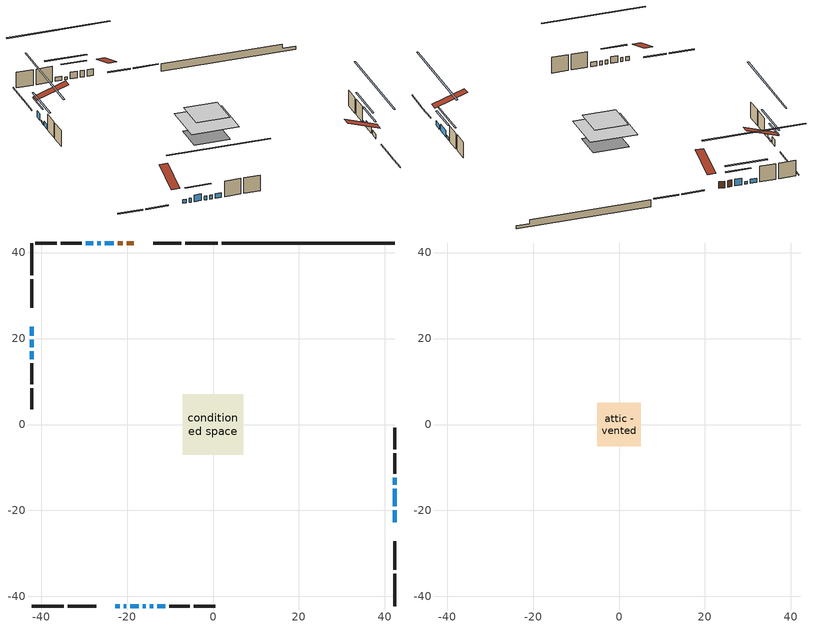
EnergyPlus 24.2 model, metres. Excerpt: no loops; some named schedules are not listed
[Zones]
conditioned space
 floor adiabatic (AdiabaticFloorConstruction): -7.08,-7.08 -7.08,7.08 7.08,7.08 7.08,-7.08 z3.66
 floor foundation (Slab1 construction): -5.4,-4.65 -5.4,4.65 5.4,4.65 5.4,-4.65 z-1.03
 wall outside (RimJoist1 construction): 1.13,42.23 -6.4,42.23 / -42.23,-42.23 -34.7,-42.23 / -42.23,42.23 -42.23,34.7 / 42.23,-42.23 42.23,-34.7 z1.22:1.52
 wall outside (RimJoist2 construction): -7.33,42.23 -13.96,42.23 / -33.77,-42.23 -27.14,-42.23 / -42.23,33.77 -42.23,27.14 / 42.23,-33.77 42.23,-27.14 z1.22:1.52
 wall outside (AdiabaticWallConstruction 1): -18.39,42.23 -20.09,42.23 / -21.02,42.23 -22.18,42.23 z1.22:3.25
 wall outside (AdiabaticWallConstruction): 42.23,-22.71 42.23,-19.97 z1.22:2.58; -22.71,-42.23 -21.71,-42.23 / -20.79,-42.23 -20.21,-42.23 / -16.32,-42.23 -15.63,-42.23 / -14.7,-42.23 -13.92,-42.23 z1.22:2.44; 42.23,-19.04 42.23,-14.98 / -23.11,42.23 -25.14,42.23 / -42.23,22.71 -42.23,20.68 / -19.28,-42.23 -17.25,-42.23 z1.22:3.25; 42.23,-14.05 42.23,-12.42 z1.22:2.03; -26.07,42.23 -26.88,42.23 z1.22:2.04; -42.23,19.76 -42.23,17.93 z1.22:1.68; -27.81,42.23 -29.64,42.23 / -12.99,-42.23 -11.16,-42.23 z1.22:2.55; -42.23,17 -42.23,15.17 z1.22:2.61
 wall outside (Wall1 construction): -30.57,42.23 -35.42,42.23 / -10.23,-42.23 -5.39,-42.23 / -42.23,14.24 -42.23,9.39 / 42.23,-11.5 42.23,-6.65 z1.22:6.1
 wall outside (Wall2 construction): -36.34,42.23 -41.3,42.23 / -4.46,-42.23 0.5,-42.23 / -42.23,8.46 -42.23,3.51 / 42.23,-5.72 42.23,-0.76 z1.22:6.1
 wall foundation (FoundationWall1 construction): 2.06,42.23,-1.03 2.06,42.23,1.22 38.21,42.23,1.22 38.21,42.23,-0.07 42.23,42.23,-0.07 42.23,42.23,-1.03
 window (WindowConstruction): 42.23,-22.71 42.23,-19.97 z1.22:2.58
 window (WindowConstruction 8): -22.71,-42.23 -21.71,-42.23 z1.22:2.44
 window (WindowConstruction 9): -20.79,-42.23 -20.21,-42.23 z1.22:2.44
 window (WindowConstruction 4): 42.23,-19.04 42.23,-14.98 z1.22:3.25
 window (WindowConstruction 5): -23.11,42.23 -25.14,42.23 z1.22:3.25
 window (WindowConstruction 6): -42.23,22.71 -42.23,20.68 z1.22:3.25
 window (WindowConstruction 7): -19.28,-42.23 -17.25,-42.23 z1.22:3.25
 window (WindowConstruction 13): -16.32,-42.23 -15.63,-42.23 z1.22:2.44
 window (WindowConstruction 14): -14.7,-42.23 -13.92,-42.23 z1.22:2.44
 window (WindowConstruction 10): 42.23,-14.05 42.23,-12.42 z1.22:2.03
 window (WindowConstruction 11): -26.07,42.23 -26.88,42.23 z1.22:2.03
 window (WindowConstruction 12): -42.23,19.75 -42.23,17.93 z1.22:1.68
 window (WindowConstruction 1): -27.81,42.23 -29.64,42.23 z1.22:2.55
 window (WindowConstruction 2): -42.23,17 -42.23,15.17 z1.22:2.61
 window (WindowConstruction 3): -12.99,-42.23 -11.16,-42.23 z1.22:2.55
 door (Door): -18.39,42.23 -20.09,42.23 z1.22:3.25
 door (Door 1): -21.02,42.23 -22.18,42.23 z1.22:3.25
 ceiling adiabatic (AdiabaticFloorConstruction): 7.08,-7.08 7.08,7.08 -7.08,7.08 -7.08,-7.08 z3.66
attic - vented
 floor to conditioned space (Floor1 construction Reversed): -5.01,-5.01 -5.01,5.01 5.01,5.01 5.01,-5.01 z6.1
 roof outside (Roof1 construction): -17.46,42.23,6.1 -17.46,32.48,9.35 -14.89,32.48,9.35 -14.89,42.23,6.1; -23.64,-42.23,6.1 -23.64,-32.48,9.35 -26.21,-32.48,9.35 -26.21,-42.23,6.1; -42.23,23.64,6.1 -32.48,23.64,9.35 -32.48,26.21,9.35 -42.23,26.21,6.1; 42.23,-23.64,6.1 32.48,-23.64,9.35 32.48,-26.21,9.35 42.23,-26.21,6.1
shading: 42.23,-5.34 42.23,-37.34 42.64,-37.34 42.64,-5.34 z17.21; 42.23,-12.15 42.23,-21.87 42.64,-21.87 42.64,-12.15 z6.08; -27.97,42.23 -20.28,42.23 -20.28,42.64 -27.97,42.64 z6.08; -42.23,17.86 -42.23,25.54 -42.64,25.54 -42.64,17.86 z6.08; -14.42,-42.23 -22.11,-42.23 -22.11,-42.64 -14.42,-42.64 z6.08; 42.23,-6.48 42.23,-19.99 42.64,-19.99 42.64,-6.48 z7.97; -32.82,42.23 -20.13,42.23 -20.13,42.64 -32.82,42.64 z7.97; -42.23,11.99 -42.23,25.7 -42.64,25.7 -42.64,11.99 z7.62; -44.27,42.23 -13.18,42.23 -13.18,42.64 -44.27,42.64 z17.18; -42.23,0.54 -42.23,31.63 -42.64,31.63 -42.64,0.54 z17.24; 3.47,-42.23 -27.62,-42.23 -27.62,-42.64 3.47,-42.64 z17.18
[Building]
Building 1: Terrain=Suburbs
[Site:Location]
Quebec Intl AP_QC: Latitude {deg}=46.8; Longitude {deg}=-71.38; Time Zone {hr}=-5; Elevation {m}=74; Keep Site Location Information=Yes
[Site:GroundTemperature:Shallow]
0.0108218, -2.24938, -2.43038, -1.3578, 2.94801, 7.23376, 10.9493, 13.303, 13.5029, 11.5886, 7.96783, 3.81355
[Site:WaterMainsTemperature]
Calculation Method=Schedule; Temperature Schedule=mains temperature schedule
[Material] Roughness=Rough; Thermal Absorptance=0.9
Name | Thickness {m} | Conductivity {W/m-K} | Density {kg/m3} | Specific Heat {J/kg-K} | Solar Absorptance | Visible Absorptance
asphalt or fiberglass shingles | 0.00635 | 0.162714 | 1121.4 | 1465.45 | 0.4 | 0.4
ceiling loosefill ins | 0.0846667 | 0.0480833 | 16.02 | 1046.75 | 0.7 | 0.7
ceiling stud and cavity | 0.1397 | 0.0966348 | 65.682 | 1177.47 | 0.7 | 0.7
concrete 4.0 in. | 0.1016 | 1.803125 | 2242.8 | 837.4 | 0.7 | 0.7
concrete 8.0 in. | 0.2032 | 1.803125 | 2242.8 | 837.4 | 0.7 | 0.7
door material | 0.04445 | 0.188738 | 512.64 | 1214.23 | 0.7 | 0.7
exterior vertical ins | 0.00241454 | 0.029427 | 32.04 | 1214.23 | 0.7 | 0.7
floor covering | 0.0127 | 0.0433444 | 54.468 | 1339.84 | 0.6 | 0.6
floor rigid ins; wall rigid ins 1 | 0.512978 | 0.029427 | 32.04 | 1214.23 | 0.7 | 0.7
floor stud and cavity | 0.1397 | 1.75129 | 37.0049 | 1207.88 | 0.7 | 0.7
furniture material conditioned space 1 | 0.1524 | 0.115458 | 640.8 | 1214.23 | 0.6 | 0.6
gypsum board | 0.0127 | 0.160291 | 801 | 837.4 | 0.6 | 0.6
gypsum board 1 | 0.0127 | 0.160291 | 801 | 837.4 | 0.7 | 0.7
osb sheathing 0.5 in. | 0.0127 | 0.115458 | 512.64 | 1214.23 | 0.7 | 0.7
osb sheathing 0.75 in. | 0.01905 | 0.115458 | 512.64 | 1214.23 | 0.7 | 0.7
rim joist stud and cavity | 0.0508 | 0.177588 | 50.32683 | 1063.81 | 0.6 | 0.6
rim joist stud and cavity 1 | 0.0508 | 0.103237 | 50.32683 | 1063.81 | 0.6 | 0.6
wall rigid ins | 0.051816 | 0.029427 | 32.04 | 1214.23 | 0.7 | 0.7
wall stud and cavity | 0.1397 | 0.357393 | 139.0536 | 1170.24 | 0.7 | 0.7
wall stud and cavity 1 | 0.1397 | 0.162248 | 139.0536 | 1170.24 | 0.7 | 0.7
wall stud and cavity 2 | 0.0889 | 0.380278 | 52.3479 | 1209.89 | 0.7 | 0.7
wall stud and cavity 3 | 0.0889 | 0.391764 | 83.0341 | 1211.67 | 0.7 | 0.7
wood siding | 0.0254 | 0.102417 | 544.68 | 1172.36 | 0.4 | 0.4
wood siding 1; wood siding 2; wood siding 3 | 0.0254 | 0.102417 | 544.68 | 1172.36 | 0.7 | 0.7
[WindowMaterial:SimpleGlazingSystem]
Name | U-Factor {W/m2-K} | Solar Heat Gain Coefficient
WindowMaterial | 3.30346 | 0.66
WindowMaterial 1 | 3.30346 | 0.65
WindowMaterial 2 | 3.30119 | 0.67
WindowMaterial 3 | 6.74774 | 0.74
WindowMaterial 4 | 6.70231 | 0.75
WindowMaterial 5 | 3.30573 | 0.62
WindowMaterial 6 | 3.30914 | 0.58
WindowMaterial 7 | 6.67051 | 0.76
WindowMaterial 8 | 6.78351 | 0.73
[Construction]
AdiabaticFloorConstruction: floor stud and cavity, floor rigid ins, osb sheathing 0.75 in., floor covering
AdiabaticWallConstruction: wood siding 2, wall rigid ins 1, wall stud and cavity 2, gypsum board
AdiabaticWallConstruction 1: wood siding 3, wall rigid ins 1, wall stud and cavity 2, gypsum board
Door; Door 1: door material
Floor1 construction Reversed: gypsum board, ceiling stud and cavity, ceiling loosefill ins
FoundationWall1 construction: concrete 8.0 in., gypsum board 1
furniture construction conditioned space 1: furniture material conditioned space 1
PartitionWallConstruction: gypsum board, wall stud and cavity 3, gypsum board
RimJoist1 construction: wood siding 1, rim joist stud and cavity
RimJoist2 construction: wood siding 1, rim joist stud and cavity 1
Roof1 construction: asphalt or fiberglass shingles
Slab1 construction: concrete 4.0 in.
Wall1 construction: wood siding, wall rigid ins, osb sheathing 0.5 in., wall stud and cavity, gypsum board
Wall2 construction: wood siding, osb sheathing 0.5 in., wall stud and cavity 1, gypsum board
WindowConstruction; WindowConstruction 2: WindowMaterial
WindowConstruction 1; WindowConstruction 3: WindowMaterial 1
WindowConstruction 10; WindowConstruction 11: WindowMaterial 5
WindowConstruction 12: WindowMaterial 6
WindowConstruction 13: WindowMaterial 7
WindowConstruction 14: WindowMaterial 8
WindowConstruction 4; WindowConstruction 5; WindowConstruction 6; WindowConstruction 7: WindowMaterial 2
WindowConstruction 8: WindowMaterial 3
WindowConstruction 9: WindowMaterial 4
[Zone] Multiplier=1; Part of Total Floor Area=Yes
Name | Volume {m3}
attic - vented | 52.9499
conditioned space | 841.7
[Space]
Name | Zone | Volume {m3}
attic - vented 1 | attic - vented | 52.9499
conditioned space 1 | conditioned space | 841.7
[ZoneInfiltration:EffectiveLeakageArea]
infil attic - vented 1: Zone or Space=attic - vented 1; Schedule=Always On Discrete; Effective Air Leakage Area {cm2}=3703.75; Stack Coefficient=0.000226118; Wind Coefficient=1.01599e-05
[ZoneMixing]
whole house fan mix: Zone or Space=attic - vented; Schedule=Always On Continuous; Design Flow Rate Calculation Method=Flow/Zone; Design Flow Rate {m3/s}=0; Source Zone or Space=conditioned space
[SurfaceProperty:ExposedFoundationPerimeter]
Slab1: Exposed Perimeter Calculation Method=TotalExposedPerimeter; Total Exposed Perimeter {m}=40.174
[InternalMass] Zone or ZoneList=conditioned space; Space or SpaceList=conditioned space 1
Name | Construction | Surface Area {m2}
furniture mass conditioned space 1 | furniture construction conditioned space 1 | 120.364
partition wall mass | PartitionWallConstruction | 300.91
[Lights]
interior lighting: Zone or ZoneList or Space or SpaceList=conditioned space 1; Schedule=interior lighting schedule; Design Level Calculation Method=LightingLevel; Lighting Level {W}=343.2; Return Air Fraction=0; Fraction Radiant=0.6; Fraction Visible=0.2; Fraction Replaceable=1
[People]
occupants: Zone or ZoneList or Space or SpaceList=conditioned space 1; Number of People Schedule=occupants schedule; Number of People Calculation Method=People; Number of People=3; Fraction Radiant=0.314171; Sensible Heat Fraction=0.56303; Activity Level Schedule=occupants activity schedule; Carbon Dioxide Generation Rate {m3/s-W}=0; Enable ASHRAE 55 Comfort Warnings=No; Mean Radiant Temperature Calculation Type=EnclosureAveraged
[ElectricEquipment] Zone or ZoneList or Space or SpaceList=conditioned space 1; Design Level Calculation Method=EquipmentLevel
Name | Schedule | Design Level {W} | Fraction Latent | Fraction Radiant | Fraction Lost
clothes dryer | clothes dryer schedule | 140.772 | 0.015 | 0.081 | 0.85
clothes washer | clothes washer schedule | 32.1985 | 0.03 | 0.162 | 0.7
cooking range | cooking range schedule | 215.147 | 0.08 | 0.432 | 0.2
dishwasher | dishwasher schedule | 66.8632 | 0.3 | 0.18 | 0.4
fridge | fridge schedule | 72.9452 | 0 | 0.6 | 0
mech vent bath fan 0 | mech vent bath fan 0 schedule | 50.2 | 0 | 0 | 1
mech vent house fan | mech vent house fan schedule | 0 | 0 | 0 | 1
mech vent house fan cfis | mech vent house fan cfis schedule | 0 | 0 | 0 | 0
mech vent range fan 0 | mech vent range fan 0 schedule | 57 | 0 | 0 | 1
misc plug loads | misc plug loads schedule | 494.7 | 0.045 | 0.513 | 0.1
whole house fan | Always On Discrete | 0 | 0 | 0 | 1
[OtherEquipment] Zone or ZoneList or Space or SpaceList=conditioned space 1; Design Level Calculation Method=EquipmentLevel
Name | Fuel Type | Schedule | Design Level {W} | Fraction Latent | Fraction Radiant | Fraction Lost
clothes dryer 1 | Electricity | clothes dryer schedule | 0 | 0.015 | 0.081 | 0.85
cooking range 1 | Electricity | cooking range schedule | 0 | 0.08 | 0.432 | 0.2
general water use latent | None | general water use schedule | 62.594 | 1 | 0 | 0
general water use sensible | None | general water use schedule | -61.6891 | 0 | 0.6 | 0
mech vent house fan latent load | None | Always On Discrete | 0 | 1 | 0 | 0
mech vent house fan sensible load | None | Always On Discrete | 0 | 0 | 0 | 0
water heater energy adjustment1 | Electricity | Always On Discrete | 0.01 | 0 | 0 | 1
[ZoneInfiltration:DesignFlowRate] Zone or ZoneList or Space or SpaceList=conditioned space 1; Schedule=Always On Discrete; Design Flow Rate Calculation Method=Flow/Zone; Design Flow Rate {m3/s}=0
infil flow; natural vent flow; whole house fan flow
[Foundation:Kiva]
Foundation Kiva 1: Initial Indoor Air Temperature {C}=18; Wall Height Above Grade {m}=1.21999; Wall Depth Below Slab {m}=0.2032; Custom Block Material Name 1=exterior vertical ins; Custom Block Depth 1 {m}=2.25; Custom Block X Position 1 {m}=0.2159; Custom Block Z Position 1 {m}=0
[Foundation:Kiva:Settings]
Soil Conductivity {W/m-K}=0.849921; Soil Density {kg/m3}=1842.3; Soil Specific Heat {J/kg-K}=418.7; Ground Solar Absorptivity=0.9; Ground Thermal Absorptivity=0.9; Ground Surface Roughness {m}=0.03; Far-Field Width {m}=40; Deep-Ground Boundary Condition=ZeroFlux; Deep-Ground Depth {m}=40; Minimum Cell Dimension {m}=0.2; Maximum Cell Growth Coefficient=3; Simulation Timestep=Timestep
[Exterior:Lights]
exterior lighting: Schedule=exterior lighting schedule; Design Level {W}=75.6
[Schedule:Constant]
Name | Hourly Value
Always On Continuous; mech vent house fan schedule; mech vent house fan cfis schedule; Always On Discrete | 1
occupants activity schedule | 117.228
fridge schedule | 0
[Schedule:Week:Daily]
interior lighting schedule Week Rule - Jan1-Jan27: interior lighting schedule day, interior lighting schedule day, interior lighting schedule day, interior lighting schedule day, interior lighting schedule day, interior lighting schedule day, interior lighting schedule day, interior lighting schedule default day, interior lighting schedule default day, interior lighting schedule default day, interior lighting schedule default day, interior lighting schedule default day
interior lighting schedule Week Rule - Jan28-Feb3: interior lighting schedule day, interior lighting schedule day, interior lighting schedule day, interior lighting schedule day, interior lighting schedule day 1, interior lighting schedule day 1, interior lighting schedule day 1, interior lighting schedule default day, interior lighting schedule default day, interior lighting schedule default day, interior lighting schedule default day, interior lighting schedule default day
interior lighting schedule Week Rule - Feb4-Feb24: interior lighting schedule day 1, interior lighting schedule day 1, interior lighting schedule day 1, interior lighting schedule day 1, interior lighting schedule day 1, interior lighting schedule day 1, interior lighting schedule day 1, interior lighting schedule default day, interior lighting schedule default day, interior lighting schedule default day, interior lighting schedule default day, interior lighting schedule default day
interior lighting schedule Week Rule - Feb25-Mar3: interior lighting schedule day 1, interior lighting schedule day 1, interior lighting schedule day 1, interior lighting schedule day 1, interior lighting schedule day 2, interior lighting schedule day 2, interior lighting schedule day 2, interior lighting schedule default day, interior lighting schedule default day, interior lighting schedule default day, interior lighting schedule default day, interior lighting schedule default day
interior lighting schedule Week Rule - Mar4-Mar31: interior lighting schedule day 2, interior lighting schedule day 2, interior lighting schedule day 2, interior lighting schedule day 2, interior lighting schedule day 2, interior lighting schedule day 2, interior lighting schedule day 2, interior lighting schedule default day, interior lighting schedule default day, interior lighting schedule default day, interior lighting schedule default day, interior lighting schedule default day
interior lighting schedule Week Rule - Apr1-Apr28: interior lighting schedule day 3, interior lighting schedule day 3, interior lighting schedule day 3, interior lighting schedule day 3, interior lighting schedule day 3, interior lighting schedule day 3, interior lighting schedule day 3, interior lighting schedule default day, interior lighting schedule default day, interior lighting schedule default day, interior lighting schedule default day, interior lighting schedule default day
interior lighting schedule Week Rule - Apr29-May5: interior lighting schedule day 3, interior lighting schedule day 3, interior lighting schedule day 4, interior lighting schedule day 4, interior lighting schedule day 4, interior lighting schedule day 4, interior lighting schedule day 4, interior lighting schedule default day, interior lighting schedule default day, interior lighting schedule default day, interior lighting schedule default day, interior lighting schedule default day
interior lighting schedule Week Rule - May6-May26: interior lighting schedule day 4, interior lighting schedule day 4, interior lighting schedule day 4, interior lighting schedule day 4, interior lighting schedule day 4, interior lighting schedule day 4, interior lighting schedule day 4, interior lighting schedule default day, interior lighting schedule default day, interior lighting schedule default day, interior lighting schedule default day, interior lighting schedule default day
interior lighting schedule Week Rule - May27-Jun2: interior lighting schedule day 4, interior lighting schedule day 4, interior lighting schedule day 4, interior lighting schedule day 4, interior lighting schedule day 4, interior lighting schedule day 5, interior lighting schedule day 5, interior lighting schedule default day, interior lighting schedule default day, interior lighting schedule default day, interior lighting schedule default day, interior lighting schedule default day
interior lighting schedule Week Rule - Jun3-Jun30: interior lighting schedule day 5, interior lighting schedule day 5, interior lighting schedule day 5, interior lighting schedule day 5, interior lighting schedule day 5, interior lighting schedule day 5, interior lighting schedule day 5, interior lighting schedule default day, interior lighting schedule default day, interior lighting schedule default day, interior lighting schedule default day, interior lighting schedule default day
interior lighting schedule Week Rule - Jul1-Jul28: interior lighting schedule day 6, interior lighting schedule day 6, interior lighting schedule day 6, interior lighting schedule day 6, interior lighting schedule day 6, interior lighting schedule day 6, interior lighting schedule day 6, interior lighting schedule default day, interior lighting schedule default day, interior lighting schedule default day, interior lighting schedule default day, interior lighting schedule default day
interior lighting schedule Week Rule - Jul29-Aug4: interior lighting schedule day 6, interior lighting schedule day 6, interior lighting schedule day 6, interior lighting schedule day 7, interior lighting schedule day 7, interior lighting schedule day 7, interior lighting schedule day 7, interior lighting schedule default day, interior lighting schedule default day, interior lighting schedule default day, interior lighting schedule default day, interior lighting schedule default day
interior lighting schedule Week Rule - Aug5-Aug25: interior lighting schedule day 7, interior lighting schedule day 7, interior lighting schedule day 7, interior lighting schedule day 7, interior lighting schedule day 7, interior lighting schedule day 7, interior lighting schedule day 7, interior lighting schedule default day, interior lighting schedule default day, interior lighting schedule default day, interior lighting schedule default day, interior lighting schedule default day
interior lighting schedule Week Rule - Aug26-Sep1: interior lighting schedule day 7, interior lighting schedule day 7, interior lighting schedule day 7, interior lighting schedule day 7, interior lighting schedule day 7, interior lighting schedule day 7, interior lighting schedule day 8, interior lighting schedule default day, interior lighting schedule default day, interior lighting schedule default day, interior lighting schedule default day, interior lighting schedule default day
interior lighting schedule Week Rule - Sep2-Sep29: interior lighting schedule day 8, interior lighting schedule day 8, interior lighting schedule day 8, interior lighting schedule day 8, interior lighting schedule day 8, interior lighting schedule day 8, interior lighting schedule day 8, interior lighting schedule default day, interior lighting schedule default day, interior lighting schedule default day, interior lighting schedule default day, interior lighting schedule default day
interior lighting schedule Week Rule - Sep30-Oct6: interior lighting schedule day 8, interior lighting schedule day 9, interior lighting schedule day 9, interior lighting schedule day 9, interior lighting schedule day 9, interior lighting schedule day 9, interior lighting schedule day 9, interior lighting schedule default day, interior lighting schedule default day, interior lighting schedule default day, interior lighting schedule default day, interior lighting schedule default day
interior lighting schedule Week Rule - Oct7-Oct27: interior lighting schedule day 9, interior lighting schedule day 9, interior lighting schedule day 9, interior lighting schedule day 9, interior lighting schedule day 9, interior lighting schedule day 9, interior lighting schedule day 9, interior lighting schedule default day, interior lighting schedule default day, interior lighting schedule default day, interior lighting schedule default day, interior lighting schedule default day
interior lighting schedule Week Rule - Oct28-Nov3: interior lighting schedule day 9, interior lighting schedule day 9, interior lighting schedule day 9, interior lighting schedule day 9, interior lighting schedule day 10, interior lighting schedule day 10, interior lighting schedule day 10, interior lighting schedule default day, interior lighting schedule default day, interior lighting schedule default day, interior lighting schedule default day, interior lighting schedule default day
interior lighting schedule Week Rule - Nov4-Nov24: interior lighting schedule day 10, interior lighting schedule day 10, interior lighting schedule day 10, interior lighting schedule day 10, interior lighting schedule day 10, interior lighting schedule day 10, interior lighting schedule day 10, interior lighting schedule default day, interior lighting schedule default day, interior lighting schedule default day, interior lighting schedule default day, interior lighting schedule default day
interior lighting schedule Week Rule - Nov25-Dec1: interior lighting schedule day 10, interior lighting schedule day 10, interior lighting schedule day 10, interior lighting schedule day 10, interior lighting schedule day 10, interior lighting schedule day 10, interior lighting schedule day 11, interior lighting schedule default day, interior lighting schedule default day, interior lighting schedule default day, interior lighting schedule default day, interior lighting schedule default day
interior lighting schedule Week Rule - Dec2-Dec31: interior lighting schedule day 11, interior lighting schedule day 11, interior lighting schedule day 11, interior lighting schedule day 11, interior lighting schedule day 11, interior lighting schedule day 11, interior lighting schedule day 11, interior lighting schedule default day, interior lighting schedule default day, interior lighting schedule default day, interior lighting schedule default day, interior lighting schedule default day
occupants schedule Week Rule - Jan1-Dec31: occupants schedule day, occupants schedule day, occupants schedule day, occupants schedule day, occupants schedule day, occupants schedule day, occupants schedule day, occupants schedule default day, occupants schedule default day, occupants schedule default day, occupants schedule default day, occupants schedule default day
clothes dryer schedule Week Rule - Jan1-Dec31: clothes dryer schedule day, clothes dryer schedule day, clothes dryer schedule day, clothes dryer schedule day, clothes dryer schedule day, clothes dryer schedule day, clothes dryer schedule day, clothes dryer schedule default day, clothes dryer schedule default day, clothes dryer schedule default day, clothes dryer schedule default day, clothes dryer schedule default day
clothes washer schedule Week Rule - Jan1-Dec31: clothes washer schedule day, clothes washer schedule day, clothes washer schedule day, clothes washer schedule day, clothes washer schedule day, clothes washer schedule day, clothes washer schedule day, clothes washer schedule default day, clothes washer schedule default day, clothes washer schedule default day, clothes washer schedule default day, clothes washer schedule default day
cooking range schedule Week Rule - Jan1-Dec31: cooking range schedule day, cooking range schedule day, cooking range schedule day, cooking range schedule day, cooking range schedule day, cooking range schedule day, cooking range schedule day, cooking range schedule default day, cooking range schedule default day, cooking range schedule default day, cooking range schedule default day, cooking range schedule default day
dishwasher schedule Week Rule - Jan1-Dec31: dishwasher schedule day, dishwasher schedule day, dishwasher schedule day, dishwasher schedule day, dishwasher schedule day, dishwasher schedule day, dishwasher schedule day, dishwasher schedule default day, dishwasher schedule default day, dishwasher schedule default day, dishwasher schedule default day, dishwasher schedule default day
mech vent bath fan 0 schedule Week Rule - Jan1-Dec31: mech vent bath fan 0 schedule day, mech vent bath fan 0 schedule day, mech vent bath fan 0 schedule day, mech vent bath fan 0 schedule day, mech vent bath fan 0 schedule day, mech vent bath fan 0 schedule day, mech vent bath fan 0 schedule day, mech vent bath fan 0 schedule default day, mech vent bath fan 0 schedule default day, mech vent bath fan 0 schedule default day, mech vent bath fan 0 schedule default day, mech vent bath fan 0 schedule default day
mech vent range fan 0 schedule Week Rule - Jan1-Dec31: mech vent range fan 0 schedule day, mech vent range fan 0 schedule day, mech vent range fan 0 schedule day, mech vent range fan 0 schedule day, mech vent range fan 0 schedule day, mech vent range fan 0 schedule day, mech vent range fan 0 schedule day, mech vent range fan 0 schedule default day, mech vent range fan 0 schedule default day, mech vent range fan 0 schedule default day, mech vent range fan 0 schedule default day, mech vent range fan 0 schedule default day
misc plug loads schedule Week Rule - Jan1-Dec31: misc plug loads schedule day, misc plug loads schedule day, misc plug loads schedule day, misc plug loads schedule day, misc plug loads schedule day, misc plug loads schedule day, misc plug loads schedule day, misc plug loads schedule default day, misc plug loads schedule default day, misc plug loads schedule default day, misc plug loads schedule default day, misc plug loads schedule default day
general water use schedule Week Rule - Jan1-Dec31: general water use schedule day, general water use schedule day, general water use schedule day, general water use schedule day, general water use schedule day, general water use schedule day, general water use schedule day, general water use schedule default day, general water use schedule default day, general water use schedule default day, general water use schedule default day, general water use schedule default day
exterior lighting schedule Week Rule - Jan1-Jan27: exterior lighting schedule day, exterior lighting schedule day, exterior lighting schedule day, exterior lighting schedule day, exterior lighting schedule day, exterior lighting schedule day, exterior lighting schedule day, exterior lighting schedule default day, exterior lighting schedule default day, exterior lighting schedule default day, exterior lighting schedule default day, exterior lighting schedule default day
exterior lighting schedule Week Rule - Jan28-Feb3: exterior lighting schedule day, exterior lighting schedule day, exterior lighting schedule day, exterior lighting schedule day, exterior lighting schedule day 1, exterior lighting schedule day 1, exterior lighting schedule day 1, exterior lighting schedule default day, exterior lighting schedule default day, exterior lighting schedule default day, exterior lighting schedule default day, exterior lighting schedule default day
exterior lighting schedule Week Rule - Feb4-Feb24: exterior lighting schedule day 1, exterior lighting schedule day 1, exterior lighting schedule day 1, exterior lighting schedule day 1, exterior lighting schedule day 1, exterior lighting schedule day 1, exterior lighting schedule day 1, exterior lighting schedule default day, exterior lighting schedule default day, exterior lighting schedule default day, exterior lighting schedule default day, exterior lighting schedule default day
exterior lighting schedule Week Rule - Feb25-Mar3: exterior lighting schedule day 1, exterior lighting schedule day 1, exterior lighting schedule day 1, exterior lighting schedule day 1, exterior lighting schedule day 2, exterior lighting schedule day 2, exterior lighting schedule day 2, exterior lighting schedule default day, exterior lighting schedule default day, exterior lighting schedule default day, exterior lighting schedule default day, exterior lighting schedule default day
exterior lighting schedule Week Rule - Mar4-Mar31: exterior lighting schedule day 2, exterior lighting schedule day 2, exterior lighting schedule day 2, exterior lighting schedule day 2, exterior lighting schedule day 2, exterior lighting schedule day 2, exterior lighting schedule day 2, exterior lighting schedule default day, exterior lighting schedule default day, exterior lighting schedule default day, exterior lighting schedule default day, exterior lighting schedule default day
exterior lighting schedule Week Rule - Apr1-Apr28: exterior lighting schedule day 3, exterior lighting schedule day 3, exterior lighting schedule day 3, exterior lighting schedule day 3, exterior lighting schedule day 3, exterior lighting schedule day 3, exterior lighting schedule day 3, exterior lighting schedule default day, exterior lighting schedule default day, exterior lighting schedule default day, exterior lighting schedule default day, exterior lighting schedule default day
exterior lighting schedule Week Rule - Apr29-May5: exterior lighting schedule day 3, exterior lighting schedule day 3, exterior lighting schedule day 4, exterior lighting schedule day 4, exterior lighting schedule day 4, exterior lighting schedule day 4, exterior lighting schedule day 4, exterior lighting schedule default day, exterior lighting schedule default day, exterior lighting schedule default day, exterior lighting schedule default day, exterior lighting schedule default day
exterior lighting schedule Week Rule - May6-May26: exterior lighting schedule day 4, exterior lighting schedule day 4, exterior lighting schedule day 4, exterior lighting schedule day 4, exterior lighting schedule day 4, exterior lighting schedule day 4, exterior lighting schedule day 4, exterior lighting schedule default day, exterior lighting schedule default day, exterior lighting schedule default day, exterior lighting schedule default day, exterior lighting schedule default day
exterior lighting schedule Week Rule - May27-Jun2: exterior lighting schedule day 4, exterior lighting schedule day 4, exterior lighting schedule day 4, exterior lighting schedule day 4, exterior lighting schedule day 4, exterior lighting schedule day 5, exterior lighting schedule day 5, exterior lighting schedule default day, exterior lighting schedule default day, exterior lighting schedule default day, exterior lighting schedule default day, exterior lighting schedule default day
exterior lighting schedule Week Rule - Jun3-Jun30: exterior lighting schedule day 5, exterior lighting schedule day 5, exterior lighting schedule day 5, exterior lighting schedule day 5, exterior lighting schedule day 5, exterior lighting schedule day 5, exterior lighting schedule day 5, exterior lighting schedule default day, exterior lighting schedule default day, exterior lighting schedule default day, exterior lighting schedule default day, exterior lighting schedule default day
exterior lighting schedule Week Rule - Jul1-Jul28: exterior lighting schedule day 6, exterior lighting schedule day 6, exterior lighting schedule day 6, exterior lighting schedule day 6, exterior lighting schedule day 6, exterior lighting schedule day 6, exterior lighting schedule day 6, exterior lighting schedule default day, exterior lighting schedule default day, exterior lighting schedule default day, exterior lighting schedule default day, exterior lighting schedule default day
exterior lighting schedule Week Rule - Jul29-Aug4: exterior lighting schedule day 6, exterior lighting schedule day 6, exterior lighting schedule day 6, exterior lighting schedule day 7, exterior lighting schedule day 7, exterior lighting schedule day 7, exterior lighting schedule day 7, exterior lighting schedule default day, exterior lighting schedule default day, exterior lighting schedule default day, exterior lighting schedule default day, exterior lighting schedule default day
exterior lighting schedule Week Rule - Aug5-Aug25: exterior lighting schedule day 7, exterior lighting schedule day 7, exterior lighting schedule day 7, exterior lighting schedule day 7, exterior lighting schedule day 7, exterior lighting schedule day 7, exterior lighting schedule day 7, exterior lighting schedule default day, exterior lighting schedule default day, exterior lighting schedule default day, exterior lighting schedule default day, exterior lighting schedule default day
exterior lighting schedule Week Rule - Aug26-Sep1: exterior lighting schedule day 7, exterior lighting schedule day 7, exterior lighting schedule day 7, exterior lighting schedule day 7, exterior lighting schedule day 7, exterior lighting schedule day 7, exterior lighting schedule day 8, exterior lighting schedule default day, exterior lighting schedule default day, exterior lighting schedule default day, exterior lighting schedule default day, exterior lighting schedule default day
exterior lighting schedule Week Rule - Sep2-Sep29: exterior lighting schedule day 8, exterior lighting schedule day 8, exterior lighting schedule day 8, exterior lighting schedule day 8, exterior lighting schedule day 8, exterior lighting schedule day 8, exterior lighting schedule day 8, exterior lighting schedule default day, exterior lighting schedule default day, exterior lighting schedule default day, exterior lighting schedule default day, exterior lighting schedule default day
exterior lighting schedule Week Rule - Sep30-Oct6: exterior lighting schedule day 8, exterior lighting schedule day 9, exterior lighting schedule day 9, exterior lighting schedule day 9, exterior lighting schedule day 9, exterior lighting schedule day 9, exterior lighting schedule day 9, exterior lighting schedule default day, exterior lighting schedule default day, exterior lighting schedule default day, exterior lighting schedule default day, exterior lighting schedule default day
exterior lighting schedule Week Rule - Oct7-Oct27: exterior lighting schedule day 9, exterior lighting schedule day 9, exterior lighting schedule day 9, exterior lighting schedule day 9, exterior lighting schedule day 9, exterior lighting schedule day 9, exterior lighting schedule day 9, exterior lighting schedule default day, exterior lighting schedule default day, exterior lighting schedule default day, exterior lighting schedule default day, exterior lighting schedule default day
[Schedule:Year]
interior lighting schedule: interior lighting schedule Week Rule - Jan1-Jan27, 1, 1, 1, 27, interior lighting schedule Week Rule - Jan28-Feb3, 1, 28, 2, 3, interior lighting schedule Week Rule - Feb4-Feb24, 2, 4, 2, 24, interior lighting schedule Week Rule - Feb25-Mar3, 2, 25, 3, 3, interior lighting schedule Week Rule - Mar4-Mar31, 3, 4, 3, 31, interior lighting schedule Week Rule - Apr1-Apr28, 4, 1, 4, 28, interior lighting schedule Week Rule - Apr29-May5, 4, 29, 5, 5, interior lighting schedule Week Rule - May6-May26, 5, 6, 5, 26, interior lighting schedule Week Rule - May27-Jun2, 5, 27, 6, 2, interior lighting schedule Week Rule - Jun3-Jun30, 6, 3, 6, 30, interior lighting schedule Week Rule - Jul1-Jul28, 7, 1, 7, 28, interior lighting schedule Week Rule - Jul29-Aug4, 7, 29, 8, 4, interior lighting schedule Week Rule - Aug5-Aug25, 8, 5, 8, 25, interior lighting schedule Week Rule - Aug26-Sep1, 8, 26, 9, 1, interior lighting schedule Week Rule - Sep2-Sep29, 9, 2, 9, 29, interior lighting schedule Week Rule - Sep30-Oct6, 9, 30, 10, 6, interior lighting schedule Week Rule - Oct7-Oct27, 10, 7, 10, 27, interior lighting schedule Week Rule - Oct28-Nov3, 10, 28, 11, 3, interior lighting schedule Week Rule - Nov4-Nov24, 11, 4, 11, 24, interior lighting schedule Week Rule - Nov25-Dec1, 11, 25, 12, 1, interior lighting schedule Week Rule - Dec2-Dec31, 12, 2, 12, 31
occupants schedule: occupants schedule Week Rule - Jan1-Dec31, 1, 1, 12, 31
clothes dryer schedule: clothes dryer schedule Week Rule - Jan1-Dec31, 1, 1, 12, 31
clothes washer schedule: clothes washer schedule Week Rule - Jan1-Dec31, 1, 1, 12, 31
cooking range schedule: cooking range schedule Week Rule - Jan1-Dec31, 1, 1, 12, 31
dishwasher schedule: dishwasher schedule Week Rule - Jan1-Dec31, 1, 1, 12, 31
mech vent bath fan 0 schedule: mech vent bath fan 0 schedule Week Rule - Jan1-Dec31, 1, 1, 12, 31
mech vent range fan 0 schedule: mech vent range fan 0 schedule Week Rule - Jan1-Dec31, 1, 1, 12, 31
misc plug loads schedule: misc plug loads schedule Week Rule - Jan1-Dec31, 1, 1, 12, 31
general water use schedule: general water use schedule Week Rule - Jan1-Dec31, 1, 1, 12, 31
exterior lighting schedule: exterior lighting schedule Week Rule - Jan1-Jan27, 1, 1, 1, 27, exterior lighting schedule Week Rule - Jan28-Feb3, 1, 28, 2, 3, exterior lighting schedule Week Rule - Feb4-Feb24, 2, 4, 2, 24, exterior lighting schedule Week Rule - Feb25-Mar3, 2, 25, 3, 3, exterior lighting schedule Week Rule - Mar4-Mar31, 3, 4, 3, 31, exterior lighting schedule Week Rule - Apr1-Apr28, 4, 1, 4, 28, exterior lighting schedule Week Rule - Apr29-May5, 4, 29, 5, 5, exterior lighting schedule Week Rule - May6-May26, 5, 6, 5, 26, exterior lighting schedule Week Rule - May27-Jun2, 5, 27, 6, 2, exterior lighting schedule Week Rule - Jun3-Jun30, 6, 3, 6, 30, exterior lighting schedule Week Rule - Jul1-Jul28, 7, 1, 7, 28, exterior lighting schedule Week Rule - Jul29-Aug4, 7, 29, 8, 4, exterior lighting schedule Week Rule - Aug5-Aug25, 8, 5, 8, 25, exterior lighting schedule Week Rule - Aug26-Sep1, 8, 26, 9, 1, exterior lighting schedule Week Rule - Sep2-Sep29, 9, 2, 9, 29, exterior lighting schedule Week Rule - Sep30-Oct6, 9, 30, 10, 6, exterior lighting schedule Week Rule - Oct7-Oct27, 10, 7, 10, 27, exterior lighting schedule Week Rule - Oct28-Nov3, 10, 28, 11, 3, exterior lighting schedule Week Rule - Nov4-Nov24, 11, 4, 11, 24, exterior lighting schedule Week Rule - Nov25-Dec1, 11, 25, 12, 1, exterior lighting schedule Week Rule - Dec2-Dec31, 12, 2, 12, 31
[Schedule:Compact]
mains temperature schedule: Through: 01/01, For: AllDays, Until: 24:00, 5.175, Through: 01/02, For: AllDays, Until: 24:00, 5.10167, Through: 01/03, For: AllDays, Until: 24:00, 5.02889, Through: 01/04, For: AllDays, Until: 24:00, 4.95778, Through: 01/05, For: AllDays, Until: 24:00, 4.88778, Through: 01/06, For: AllDays, Until: 24:00, 4.81833, Through: 01/07, For: AllDays, Until: 24:00, 4.75056, Through: 01/08, For: AllDays, Until: 24:00, 4.68389, Through: 01/09, For: AllDays, Until: 24:00, 4.61833, Through: 01/10, For: AllDays, Until: 24:00, 4.55389, Through: 01/11, For: AllDays, Until: 24:00, 4.49056, Through: 01/12, For: AllDays, Until: 24:00, 4.42889, Through: 01/13, For: AllDays, Until: 24:00, 4.36778, Through: 01/14, For: AllDays, Until: 24:00, 4.30889, Through: 01/15, For: AllDays, Until: 24:00, 4.25056, Through: 01/16, For: AllDays, Until: 24:00, 4.19389, Through: 01/17, For: AllDays, Until: 24:00, 4.13833, Through: 01/18, For: AllDays, Until: 24:00, 4.08444, Through: 01/19, For: AllDays, Until: 24:00, 4.03167, Through: 01/20, For: AllDays, Until: 24:00, 3.98056, Through: 01/21, For: AllDays, Until: 24:00, 3.93056, Through: 01/22, For: AllDays, Until: 24:00, 3.88222, Through: 01/23, For: AllDays, Until: 24:00, 3.835, Through: 01/24, For: AllDays, Until: 24:00, 3.78944, Through: 01/25, For: AllDays, Until: 24:00, 3.74556, Through: 01/26, For: AllDays, Until: 24:00, 3.70278, Through: 01/27, For: AllDays, Until: 24:00, 3.66167, Through: 01/28, For: AllDays, Until: 24:00, 3.62167, Through: 01/29, For: AllDays, Until: 24:00, 3.58389, Through: 01/30, For: AllDays, Until: 24:00, 3.54722, Through: 01/31, For: AllDays, Until: 24:00, 3.51167, Through: 02/01, For: AllDays, Until: 24:00, 3.47833, Through: 02/02, For: AllDays, Until: 24:00, 3.44611, Through: 02/03, For: AllDays, Until: 24:00, 3.41556, Through: 02/04, For: AllDays, Until: 24:00, 3.38667, Through: 02/05, For: AllDays, Until: 24:00, 3.35944, Through: 02/06, For: AllDays, Until: 24:00, 3.33389, Through: 02/07, For: AllDays, Until: 24:00, 3.30944, Through: 02/08, For: AllDays, Until: 24:00, 3.28667, Through: 02/09, For: AllDays, Until: 24:00, 3.26611, Through: 02/10, For: AllDays, Until: 24:00, 3.24667, Through: 02/11, For: AllDays, Until: 24:00, 3.22889, Through: 02/12, For: AllDays, Until: 24:00, 3.21278, Through: 02/13, For: AllDays, Until: 24:00, 3.19833, Through: 02/14, For: AllDays, Until: 24:00, 3.18556, Through: 02/15, For: AllDays, Until: 24:00, 3.17389, Through: 02/16, For: AllDays, Until: 24:00, 3.16444, Through: 02/17, For: AllDays, Until: 24:00, 3.15667, Through: 02/18, For: AllDays, Until: 24:00, 3.15056, Through: 02/19, For: AllDays, Until: 24:00, 3.14556, Through: 02/20, For: AllDays, Until: 24:00, 3.14278, Through: 02/21, For: AllDays, Until: 24:00, 3.14111, Through: 02/22, For: AllDays, Until: 24:00, 3.14167, Through: 02/23, For: AllDays, Until: 24:00, 3.14333, Through: 02/24, For: AllDays, Until: 24:00, 3.14722, Through: 02/25, For: AllDays, Until: 24:00, 3.15222, Through: 02/26, For: AllDays, Until: 24:00, 3.15944, Through: 02/27, For: AllDays, Until: 24:00, 3.16778, Through: 02/28, For: AllDays, Until: 24:00, 3.17778, Through: 03/01, For: AllDays, Until: 24:00, 3.18944, Through: 03/02, For: AllDays, Until: 24:00, 3.20333, Through: 03/03, For: AllDays, Until: 24:00, 3.21833, Through: 03/04, For: AllDays, Until: 24:00, 3.235, Through: 03/05, For: AllDays, Until: 24:00, 3.25333, Through: 03/06, For: AllDays, Until: 24:00, 3.27333, Through: 03/07, For: AllDays, Until: 24:00, 3.29444, Through: 03/08, For: AllDays, Until: 24:00, 3.31778, Through: 03/09, For: AllDays, Until: 24:00, 3.34222, Through: 03/10, For: AllDays, Until: 24:00, 3.36889, Through: 03/11, For: AllDays, Until: 24:00, 3.39667, Through: 03/12, For: AllDays, Until: 24:00, 3.42611, Through: 03/13, For: AllDays, Until: 24:00, 3.45722, Through: 03/14, For: AllDays, Until: 24:00, 3.49, Through: 03/15, For: AllDays, Until: 24:00, 3.52389, Through: 03/16, For: AllDays, Until: 24:00, 3.55944, Through: 03/17, For: AllDays, Until: 24:00, 3.59667, Through: 03/18, For: AllDays, Until: 24:00, 3.63556, Through: 03/19, For: AllDays, Until: 24:00, 3.67556, Through: 03/20, For: AllDays, Until: 24:00, 3.71722, Through: 03/21, For: AllDays, Until: 24:00, 3.76056, Through: 03/22, For: AllDays, Until: 24:00, 3.80556, Through: 03/23, For: AllDays, Until: 24:00, 3.85111, Through: 03/24, For: AllDays, Until: 24:00, 3.89889, Through: 03/25, For: AllDays, Until: 24:00, 3.94778, Through: 03/26, For: AllDays, Until: 24:00, 3.99833, Through: 03/27, For: AllDays, Until: 24:00, 4.05, Through: 03/28, For: AllDays, Until: 24:00, 4.10333, Through: 03/29, For: AllDays, Until: 24:00, 4.15778, Through: 03/30, For: AllDays, Until: 24:00, 4.21333, Through: 03/31, For: AllDays, Until: 24:00, 4.27056, Through: 04/01, For: AllDays, Until: 24:00, 4.32944, Through: 04/02, For: AllDays, Until: 24:00, 4.38889, Through: 04/03, For: AllDays, Until: 24:00, 4.45, Through: 04/04, For: AllDays, Until: 24:00, 4.51222, Through: 04/05, For: AllDays, Until: 24:00, 4.57611, Through: 04/06, For: AllDays, Until: 24:00, 4.64056, Through: 04/07, For: AllDays, Until: 24:00, 4.70667, Through: 04/08, For: AllDays, Until: 24:00, 4.77389, Through: 04/09, For: AllDays, Until: 24:00, 4.84222, Through: 04/10, For: AllDays, Until: 24:00, 4.91167, Through: 04/11, For: AllDays, Until: 24:00, 4.98278, Through: 04/12, For: AllDays, Until: 24:00, 5.05444, Through: 04/13, For: AllDays, Until: 24:00, 5.12722, Through: 04/14, For: AllDays, Until: 24:00, 5.20111, Through: 04/15, For: AllDays, Until: 24:00, 5.27611, Through: 04/16, For: AllDays, Until: 24:00, 5.35167, Through: 04/17, For: AllDays, Until: 24:00, 5.42889, Through: 04/18, For: AllDays, Until: 24:00, 5.50667, Through: 04/19, For: AllDays, Until: 24:00, 5.58556, Through: 04/20, For: AllDays, Until: 24:00, 5.665, Through: 04/21, For: AllDays, Until: 24:00, 5.74611, Through: 04/22, For: AllDays, Until: 24:00, 5.82722, Through: 04/23, For: AllDays, Until: 24:00, 5.91, Through: 04/24, For: AllDays, Until: 24:00, 5.99278, Through: 04/25, For: AllDays, Until: 24:00, 6.07722, Through: 04/26, For: AllDays, Until: 24:00, 6.16167, Through: 04/27, For: AllDays, Until: 24:00, 6.24722, Through: 04/28, For: AllDays, Until: 24:00, 6.33389, Through: 04/29, For: AllDays, Until: 24:00, 6.42056, Through: 04/30, For: AllDays, Until: 24:00, 6.50833, Through: 05/01, For: AllDays, Until: 24:00, 6.59667, Through: 05/02, For: AllDays, Until: 24:00, 6.68556, Through: 05/03, For: AllDays, Until: 24:00, 6.775, Through: 05/04, For: AllDays, Until: 24:00, 6.86556, Through: 05/05, For: AllDays, Until: 24:00, 6.95611, Through: 05/06, For: AllDays, Until: 24:00, 7.04722, Through: 05/07, For: AllDays, Until: 24:00, 7.13889, Through: 05/08, For: AllDays, Until: 24:00, 7.23111, Through: 05/09, For: AllDays, Until: 24:00, 7.32333, Through: 05/10, For: AllDays, Until: 24:00, 7.41667, Through: 05/11, For: AllDays, Until: 24:00, 7.51, Through: 05/12, For: AllDays, Until: 24:00, 7.60389, Through: 05/13, For: AllDays, Until: 24:00, 7.69778, Through: 05/14, For: AllDays, Until: 24:00, 7.79222, Through: 05/15, For: AllDays, Until: 24:00, 7.88667, Through: 05/16, For: AllDays, Until: 24:00, 7.98167, Through: 05/17, For: AllDays, Until: 24:00, 8.07667, Through: 05/18, For: AllDays, Until: 24:00, 8.17167, Through: 05/19, For: AllDays, Until: 24:00, 8.26722, Through: 05/20, For: AllDays, Until: 24:00, 8.36278, Through: 05/21, For: AllDays, Until: 24:00, 8.45833, Through: 05/22, For: AllDays, Until: 24:00, 8.55444, Through: 05/23, For: AllDays, Until: 24:00, 8.65, Through: 05/24, For: AllDays, Until: 24:00, 8.74611, Through: 05/25, For: AllDays, Until: 24:00, 8.84167, Through: 05/26, For: AllDays, Until: 24:00, 8.93722, Through: 05/27, For: AllDays, Until: 24:00, 9.03333, Through: 05/28, For: AllDays, Until: 24:00, 9.12889, Through: 05/29, For: AllDays, Until: 24:00, 9.22389, Through: 05/30, For: AllDays, Until: 24:00, 9.31944, Through: 05/31, For: AllDays, Until: 24:00, 9.41444, Through: 06/01, For: AllDays, Until: 24:00, 9.50944, Through: 06/02, For: AllDays, Until: 24:00, 9.60389, Through: 06/03, For: AllDays, Until: 24:00, 9.69833, Through: 06/04, For: AllDays, Until: 24:00, 9.79278, Through: 06/05, For: AllDays, Until: 24:00, 9.88667, Through: 06/06, For: AllDays, Until: 24:00, 9.98, Through: 06/07, For: AllDays, Until: 24:00, 10.0728, Through: 06/08, For: AllDays, Until: 24:00, 10.1656, Through: 06/09, For: AllDays, Until: 24:00, 10.2578, Through: 06/10, For: AllDays, Until: 24:00, 10.3494, Through: 06/11, For: AllDays, Until: 24:00, 10.4411, Through: 06/12, For: AllDays, Until: 24:00, 10.5317, Through: 06/13, For: AllDays, Until: 24:00, 10.6222, Through: 06/14, For: AllDays, Until: 24:00, 10.7117, Through: 06/15, For: AllDays, Until: 24:00, 10.8006, Through: 06/16, For: AllDays, Until: 24:00, 10.8889, Through: 06/17, For: AllDays, Until: 24:00, 10.9772, Through: 06/18, For: AllDays, Until: 24:00, 11.0639, Through: 06/19, For: AllDays, Until: 24:00, 11.1506, Through: 06/20, For: AllDays, Until: 24:00, 11.2361, Through: 06/21, For: AllDays, Until: 24:00, 11.3211, Through: 06/22, For: AllDays, Until: 24:00, 11.4056, Through: 06/23, For: AllDays, Until: 24:00, 11.4889, Through: 06/24, For: AllDays, Until: 24:00, 11.5711, Through: 06/25, For: AllDays, Until: 24:00, 11.6533, Through: 06/26, For: AllDays, Until: 24:00, 11.7339, Through: 06/27, For: AllDays, Until: 24:00, 11.8139, Through: 06/28, For: AllDays, Until: 24:00, 11.8928, Through: 06/29, For: AllDays, Until: 24:00, 11.9711, Through: 06/30, For: AllDays, Until: 24:00, 12.0483, Through: 07/01, For: AllDays, Until: 24:00, 12.1244, Through: 07/02, For: AllDays, Until: 24:00, 12.1994, Through: 07/03, For: AllDays, Until: 24:00, 12.2733, Through: 07/04, For: AllDays, Until: 24:00, 12.3467, Through: 07/05, For: AllDays, Until: 24:00, 12.4183, Through: 07/06, For: AllDays, Until: 24:00, 12.4894, Through: 07/07, For: AllDays, Until: 24:00, 12.5589, Through: 07/08, For: AllDays, Until: 24:00, 12.6278, Through: 07/09, For: AllDays, Until: 24:00, 12.695, Through: 07/10, For: AllDays, Until: 24:00, 12.7617, Through: 07/11, For: AllDays, Until: 24:00, 12.8267, Through: 07/12, For: AllDays, Until: 24:00, 12.8906, Through: 07/13, For: AllDays, Until: 24:00, 12.9528, Through: 07/14, For: AllDays, Until: 24:00, 13.0144, Through: 07/15, For: AllDays, Until: 24:00, 13.0744, Through: 07/16, For: AllDays, Until: 24:00, 13.1333, Through: 07/17, For: AllDays, Until: 24:00, 13.1906, Through: 07/18, For: AllDays, Until: 24:00, 13.2467, Through: 07/19, For: AllDays, Until: 24:00, 13.3017, Through: 07/20, For: AllDays, Until: 24:00, 13.355, Through: 07/21, For: AllDays, Until: 24:00, 13.4072, Through: 07/22, For: AllDays, Until: 24:00, 13.4578, Through: 07/23, For: AllDays, Until: 24:00, 13.5067, Through: 07/24, For: AllDays, Until: 24:00, 13.5544, Through: 07/25, For: AllDays, Until: 24:00, 13.6011, Through: 07/26, For: AllDays, Until: 24:00, 13.6461, Through: 07/27, For: AllDays, Until: 24:00, 13.6894, Through: 07/28, For: AllDays, Until: 24:00, 13.7317, Through: 07/29, For: AllDays, Until: 24:00, 13.7722, Through: 07/30, For: AllDays, Until: 24:00, 13.8111, Through: 07/31, For: AllDays, Until: 24:00, 13.8489, Through: 08/01, For: AllDays, Until: 24:00, 13.8844, Through: 08/02, For: AllDays, Until: 24:00, 13.9189, Through: 08/03, For: AllDays, Until: 24:00, 13.9522, Through: 08/04, For: AllDays, Until: 24:00, 13.9833, Through: 08/05, For: AllDays, Until: 24:00, 14.0133, Through: 08/06, For: AllDays, Until: 24:00, 14.0411, Through: 08/07, For: AllDays, Until: 24:00, 14.0678, Through: 08/08, For: AllDays, Until: 24:00, 14.0933, Through: 08/09, For: AllDays, Until: 24:00, 14.1167, Through: 08/10, For: AllDays, Until: 24:00, 14.1383, Through: 08/11, For: AllDays, Until: 24:00, 14.1589, Through: 08/12, For: AllDays, Until: 24:00, 14.1772, Through: 08/13, For: AllDays, Until: 24:00, 14.1944, Through: 08/14, For: AllDays, Until: 24:00, 14.21, Through: 08/15, For: AllDays, Until: 24:00, 14.2233, Through: 08/16, For: AllDays, Until: 24:00, 14.2356, Through: 08/17, For: AllDays, Until: 24:00, 14.2461, Through: 08/18, For: AllDays, Until: 24:00, 14.255, Through: 08/19, For: AllDays, Until: 24:00, 14.2622, Through: 08/20, For: AllDays, Until: 24:00, 14.2678, Through: 08/21, For: AllDays, Until: 24:00, 14.2717, Through: 08/22, For: AllDays, Until: 24:00, 14.2739, Through: 08/23, For: AllDays, Until: 24:00, 14.2744, Through: 08/24, For: AllDays, Until: 24:00, 14.2733, Through: 08/25, For: AllDays, Until: 24:00, 14.2711, Through: 08/26, For: AllDays, Until: 24:00, 14.2667, Through: 08/27, For: AllDays, Until: 24:00, 14.2606, Through: 08/28, For: AllDays, Until: 24:00, 14.2528, Through: 08/29, For: AllDays, Until: 24:00, 14.2439, Through: 08/30, For: AllDays, Until: 24:00, 14.2328, Through: 08/31, For: AllDays, Until: 24:00, 14.2206, Through: 09/01, For: AllDays, Until: 24:00, 14.2061, Through: 09/02, For: AllDays, Until: 24:00, 14.1906, Through: 09/03, For: AllDays, Until: 24:00, 14.1728, Through: 09/04, For: AllDays, Until: 24:00, 14.1539, Through: 09/05, For: AllDays, Until: 24:00, 14.1333, Through: 09/06, For: AllDays, Until: 24:00, 14.1111, Through: 09/07, For: AllDays, Until: 24:00, 14.0872, Through: 09/08, For: AllDays, Until: 24:00, 14.0617, Through: 09/09, For: AllDays, Until: 24:00, 14.035, Through: 09/10, For: AllDays, Until: 24:00, 14.0061, Through: 09/11, For: AllDays, Until: 24:00, 13.9761, Through: 09/12, For: AllDays, Until: 24:00, 13.9444, Through: 09/13, For: AllDays, Until: 24:00, 13.9111, Through: 09/14, For: AllDays, Until: 24:00, 13.8761, Through: 09/15, For: AllDays, Until: 24:00, 13.84, Through: 09/16, For: AllDays, Until: 24:00, 13.8022, Through: 09/17, For: AllDays, Until: 24:00, 13.7628, Through: 09/18, For: AllDays, Until: 24:00, 13.7217, Through: 09/19, For: AllDays, Until: 24:00, 13.6794, Through: 09/20, For: AllDays, Until: 24:00, 13.6356, Through: 09/21, For: AllDays, Until: 24:00, 13.59, Through: 09/22, For: AllDays, Until: 24:00, 13.5433, Through: 09/23, For: AllDays, Until: 24:00, 13.4956, Through: 09/24, For: AllDays, Until: 24:00, 13.4456, Through: 09/25, For: AllDays, Until: 24:00, 13.395, Through: 09/26, For: AllDays, Until: 24:00, 13.3422, Through: 09/27, For: AllDays, Until: 24:00, 13.2883, Through: 09/28, For: AllDays, Until: 24:00, 13.2333, Through: 09/29, For: AllDays, Until: 24:00, 13.1772, Through: 09/30, For: AllDays, Until: 24:00, 13.1194, Through: 10/01, For: AllDays, Until: 24:00, 13.06, Through: 10/02, For: AllDays, Until: 24:00, 13, Through: 10/03, For: AllDays, Until: 24:00, 12.9383, Through: 10/04, For: AllDays, Until: 24:00, 12.8756, Through: 10/05, For: AllDays, Until: 24:00, 12.8111, Through: 10/06, For: AllDays, Until: 24:00, 12.7456, Through: 10/07, For: AllDays, Until: 24:00, 12.6794, Through: 10/08, For: AllDays, Until: 24:00, 12.6117, Through: 10/09, For: AllDays, Until: 24:00, 12.5428, Through: 10/10, For: AllDays, Until: 24:00, 12.4728, Through: 10/11, For: AllDays, Until: 24:00, 12.4017, Through: 10/12, For: AllDays, Until: 24:00, 12.3294, Through: 10/13, For: AllDays, Until: 24:00, 12.2561, Through: 10/14, For: AllDays, Until: 24:00, 12.1817, Through: 10/15, For: AllDays, Until: 24:00, 12.1061, Through: 10/16, For: AllDays, Until: 24:00, 12.03, Through: 10/17, For: AllDays, Until: 24:00, 11.9528, Through: 10/18, For: AllDays, Until: 24:00, 11.8744, Through: 10/19, For: AllDays, Until: 24:00, 11.795, Through: 10/20, For: AllDays, Until: 24:00, 11.715, Through: 10/21, For: AllDays, Until: 24:00, 11.6339, Through: 10/22, For: AllDays, Until: 24:00, 11.5517, Through: 10/23, For: AllDays, Until: 24:00, 11.4689, Through: 10/24, For: AllDays, Until: 24:00, 11.3856, Through: 10/25, For: AllDays, Until: 24:00, 11.3011, Through: 10/26, For: AllDays, Until: 24:00, 11.2161, Through: 10/27, For: AllDays, Until: 24:00, 11.13, Through: 10/28, For: AllDays, Until: 24:00, 11.0433, Through: 10/29, For: AllDays, Until: 24:00, 10.9561, Through: 10/30, For: AllDays, Until: 24:00, 10.8683, Through: 10/31, For: AllDays, Until: 24:00, 10.7794, Through: 11/01, For: AllDays, Until: 24:00, 10.6906, Through: 11/02, For: AllDays, Until: 24:00, 10.6006, Through: 11/03, For: AllDays, Until: 24:00, 10.51, Through: 11/04, For: AllDays, Until: 24:00, 10.4194, Through: 11/05, For: AllDays, Until: 24:00, 10.3278, Through: 11/06, For: AllDays, Until: 24:00, 10.2361, Through: 11/07, For: AllDays, Until: 24:00, 10.1439, Through: 11/08, For: AllDays, Until: 24:00, 10.0511, Through: 11/09, For: AllDays, Until: 24:00, 9.95778, Through: 11/10, For: AllDays, Until: 24:00, 9.86444, Through: 11/11, For: AllDays, Until: 24:00, 9.77056, Through: 11/12, For: AllDays, Until: 24:00, 9.67611, Through: 11/13, For: AllDays, Until: 24:00, 9.58167, Through: 11/14, For: AllDays, Until: 24:00, 9.48722, Through: 11/15, For: AllDays, Until: 24:00, 9.39222, Through: 11/16, For: AllDays, Until: 24:00, 9.29667, Through: 11/17, For: AllDays, Until: 24:00, 9.20167, Through: 11/18, For: AllDays, Until: 24:00, 9.10611, Through: 11/19, For: AllDays, Until: 24:00, 9.01056, Through: 11/20, For: AllDays, Until: 24:00, 8.915, Through: 11/21, For: AllDays, Until: 24:00, 8.81889, Through: 11/22, For: AllDays, Until: 24:00, 8.72333, Through: 11/23, For: AllDays, Until: 24:00, 8.62722, Through: 11/24, For: AllDays, Until: 24:00, 8.53167, Through: 11/25, For: AllDays, Until: 24:00, 8.43611, Through: 11/26, For: AllDays, Until: 24:00, 8.34, Through: 11/27, For: AllDays, Until: 24:00, 8.245, Through: 11/28, For: AllDays, Until: 24:00, 8.14944, Through: 11/29, For: AllDays, Until: 24:00, 8.05389, Through: 11/30, For: AllDays, Until: 24:00, 7.95889, Through: 12/01, For: AllDays, Until: 24:00, 7.86444, Through: 12/02, For: AllDays, Until: 24:00, 7.76944, Through: 12/03, For: AllDays, Until: 24:00, 7.67556, Through: 12/04, For: AllDays, Until: 24:00, 7.58167, Through: 12/05, For: AllDays, Until: 24:00, 7.48778, Through: 12/06, For: AllDays, Until: 24:00, 7.39444, Through: 12/07, For: AllDays, Until: 24:00, 7.30167, Through: 12/08, For: AllDays, Until: 24:00, 7.20889, Through: 12/09, For: AllDays, Until: 24:00, 7.11722, Through: 12/10, For: AllDays, Until: 24:00, 7.02556, Through: 12/11, For: AllDays, Until: 24:00, 6.93444, Through: 12/12, For: AllDays, Until: 24:00, 6.84389, Through: 12/13, For: AllDays, Until: 24:00, 6.75389, Through: 12/14, For: AllDays, Until: 24:00, 6.66444, Through: 12/15, For: AllDays, Until: 24:00, 6.57556, Through: 12/16, For: AllDays, Until: 24:00, 6.48778, Through: 12/17, For: AllDays, Until: 24:00, 6.4, Through: 12/18, For: AllDays, Until: 24:00, 6.31333, Through: 12/19, For: AllDays, Until: 24:00, 6.22722, Through: 12/20, For: AllDays, Until: 24:00, 6.14167, Through: 12/21, For: AllDays, Until: 24:00, 6.05722, Through: 12/22, For: AllDays, Until: 24:00, 5.97333, Through: 12/23, For: AllDays, Until: 24:00, 5.89, Through: 12/24, For: AllDays, Until: 24:00, 5.80778, Through: 12/25, For: AllDays, Until: 24:00, 5.72667, Through: 12/26, For: AllDays, Until: 24:00, 5.64611, Through: 12/27, For: AllDays, Until: 24:00, 5.56667, Through: 12/28, For: AllDays, Until: 24:00, 5.48833, Through: 12/29, For: AllDays, Until: 24:00, 5.41056, Through: 12/30, For: AllDays, Until: 24:00, 5.33389, Through: 12/31, For: AllDays, Until: 24:00, 5.25778
